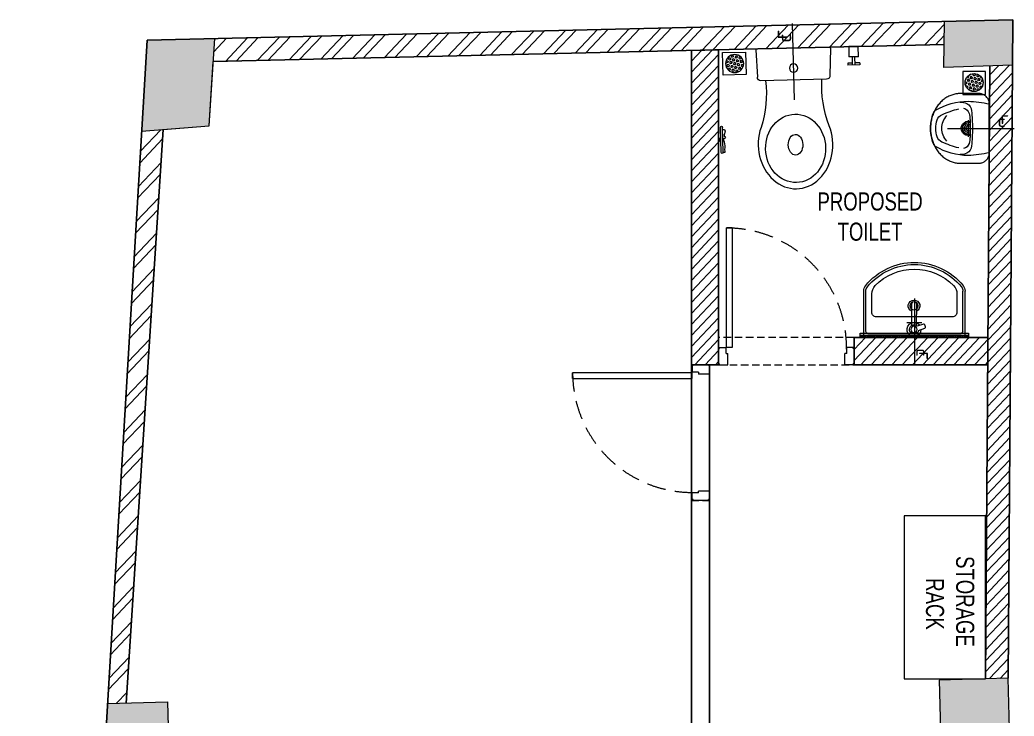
# Model space of a CAD drawing. Header units: feet. Extents: x 9506664 to 9513260, y -7065010 to -7047309.
# Drawn here: x 9507764 to 9513260, y -7051155 to -7047309 of the extents above; entities that cross this region are included whole.
import ezdxf

# ---------------------------------------------------------------- set-up
doc = ezdxf.new("R2010")
doc.units = ezdxf.units.FT
doc.header["$LTSCALE"] = 33
doc.header["$MEASUREMENT"] = 0
for name, pattern in [('a_p6_plan_L18$0$HIDDEN', [0.375, 0.25, -0.125]), ('CENTER', [2, 1.25, -0.25, 0.25, -0.25]), ('DOT2', [0.125, 0, -0.125]), ('HIDDEN', [9.525, 6.35, -3.175]), ('HIDDEN2', [4.7625, 3.175, -1.5875])]:
    doc.linetypes.add(name, pattern=pattern)
for name, color, linetype, lineweight in [('A-COL', 243, 'Continuous', 9), ('centerline-toilets', 2, 'CENTER', 13), ('column hatch', 5, 'Continuous', 0), ('Door', 2, 'Continuous', 13), ('ele', 252, 'Continuous', 13), ('Fhitting', 152, 'Continuous', 30), ('LENS-DIM', 252, 'Continuous', 5), ('LENS-DOOR', 34, 'Continuous', 20), ('LENS-PARTITION', 21, 'Continuous', 25), ('LENS-TEXT', 31, 'Continuous', 5), ('LENS_CURTAIN', 5, 'a_p6_plan_L18$0$HIDDEN', 9), ('LK-FF&E WALL', 1, 'Continuous', 9), ('LN-HATCH', 251, 'Continuous', 0), ('Mirror', 150, 'Continuous', 20), ('Panelling', 65, 'Continuous', 18), ('PARTITION', 22, 'Continuous', 30), ('Toilet', 5, 'Continuous', 9)]:
    doc.layers.add(name, color=color, linetype=linetype, lineweight=lineweight)
doc.layers.add('A-WALL', color=1, linetype='Continuous')
doc.styles.add('LK TXT', font='GILC____.TTF', dxfattribs={"height": 100})
doc.styles.get("Standard").update_dxf_attribs({"font": 'GILC____.TTF'})
pattern_1 = [(226.6174734, (-12347417.07, 5152214.36), (90.7571741, -85.7723789), []), (226.6174734, (-12347475.91, 5152212.7), (90.7571741, -85.7723789), [])]

# ---------------------------------------------------------------- blocks, each defined once
blk = doc.blocks.new('DLF-RSP-AR-CD-DWG-4DT-3113$0$X-TYPICAL TOILET UPPER FLOORS - 02$0$urinals')
at = {"layer": 'Toilet'}
for p, q in [((0, -15.6), (0, 8.3)), ((0, -105.4), (0, -161.1)), ((-46.1, -115), (46.1, -115))]:
    blk.add_line(p, q, dxfattribs=at)
blk.add_lwpolyline([(135, 0), (-135, 0, 0.036949), (-150, -116.2, 0.138094), (-99.8, -297.1, 0.221721), (-52, -317.9, 0.062656), (0, -325, 0.062656), (52, -317.9, 0.221721), (99.8, -297.1, 0.138094), (150, -116.2, 0.036949)], format="xyb", close=True, dxfattribs=at)
for centre, radius, start, end in [((-94.3, -144.9), 47.1, 93.3708, 154.4824), ((3.2, -1238.2), 1144.7, 90.1625, 95.0265), ((-50.5, -225.3), 118.5, 89.5454, 105.8857), ((-0.1, -996.2), 890.8, 89.9918, 93.182), ((0, -115), 40, 167.428, 12.572), ((0, -115), 33, 164.1814, 15.8186), ((0, -115), 32, 163.6049, 16.3951), ((0, -115), 22.6, 155.6653, 24.3347), ((0, -115), 14.7, 139.9109, 40.0891), ((-3.2, -1238.2), 1144.7, 84.9735, 89.8375), ((0.1, -996.2), 890.8, 86.818, 90.0082), ((50.5, -225.3), 118.5, 74.1143, 90.4546), ((94.3, -144.9), 47.1, 25.5176, 86.6292), ((-91, -152.7), 53.8, 148.4868, 188.6401), ((-71.4, -149.9), 40.2, 106.7016, 169.725), ((71.4, -149.9), 40.2, 10.275, 73.2984), ((91, -152.7), 53.8, 351.3599, 31.5132), ((413.9, -38.4), 538.2, 193.994, 204.5632), ((-413.9, -38.4), 538.2, 335.4368, 346.006), ((-30.1, -241.3), 50, 204.5632, 250.4606), ((-1.6, -165.3), 97.6, 225, 270.9552), ((1.6, -165.3), 97.6, 269.0448, 315), ((30.1, -241.3), 50, 289.5394, 335.4368), ((-1.5, -160.9), 135.4, 250.4606, 270.6492), ((1.5, -160.9), 135.4, 269.3508, 289.5394)]:
    blk.add_arc(centre, radius, start, end, dxfattribs=at)
blk.add_open_spline([(135, 0), (105.3, 0), (75.7, 0), (-13.3, 0), (-72.7, 0), (-132.7, 0), (-133.4, 0), (-134.3, 0), (-134.5, 0), (-134.7, 0), (-134.9, 0), (-135, 0), (-135, 0), (-135, 0), (-135, 0), (-135, 0), (-135, 0), (-135.1, 0), (-135.1, 0), (-135.2, 0), (-135.2, 0), (-135.3, 0), (-135.4, 0), (-135.7, 0), (-135.8, 0), (-136.4, 0), (-136.7, 0), (-137.7, -0.1), (-138.4, -0.1), (-140.5, -0.2), (-141.9, -0.4), (-146.2, -1), (-149, -1.7), (-154.8, -3.4), (-157.6, -4.5), (-163.1, -7.3), (-165.8, -8.9), (-171, -12.5), (-173.4, -14.6), (-177.9, -19.1), (-180, -21.5), (-183.6, -26.7), (-185.2, -29.4), (-188, -34.9), (-189.1, -37.8), (-190.8, -43.5), (-191.5, -46.3), (-192, -49.8), (-192.1, -50.5), (-192.3, -52.5), (-192.4, -53.8), (-192.5, -55.7), (-192.5, -56.2), (-192.5, -56.9), (-192.5, -57), (-192.5, -57.2), (-192.5, -57.3), (-192.5, -57.4), (-192.5, -57.4), (-192.5, -57.5), (-192.5, -57.5), (-192.5, -57.5), (-192.5, -57.6), (-192.5, -57.7), (-192.5, -57.8), (-192.5, -57.9), (-192.5, -58.1), (-192.5, -58.4), (-192.5, -58.6), (-192.5, -59.3), (-192.5, -59.7), (-192.5, -61), (-192.5, -61.9), (-192.5, -64.6), (-192.5, -66.4), (-192.5, -71.7), (-192.5, -75.2), (-192.5, -85.8), (-192.5, -92.9), (-192.5, -114.2), (-192.5, -128.4), (-192.5, -146.1), (-192.5, -144.6), (-192.5, -149.2), (-192.5, -150.3), (-192.5, -153.7), (-192.5, -156), (-192.5, -158.5), (-192.5, -158.8), (-192.5, -159.2), (-192.5, -159.4), (-192.5, -159.7), (-192.5, -159.8), (-192.5, -159.9), (-192.5, -160), (-192.5, -160), (-192.5, -160), (-192.5, -160.1), (-192.5, -160.1), (-192.5, -160.2), (-192.5, -160.3), (-192.5, -160.5), (-192.5, -160.6), (-192.5, -161), (-192.5, -161.2), (-192.5, -161.9), (-192.5, -162.4), (-192.4, -163.9), (-192.4, -164.9), (-192.3, -167.8), (-192.2, -169.8), (-191.7, -175.8), (-191.2, -179.9), (-189.3, -190.9), (-187.5, -198), (-182.8, -212.2), (-179.9, -219.2), (-172.8, -233.1), (-168.7, -239.9), (-159.3, -253), (-154, -259.4), (-142.4, -271.4), (-136, -277), (-122.6, -287.5), (-115.4, -292.3), (-100.5, -300.9), (-92.8, -304.8), (-76.9, -311.5), (-68.8, -314.3), (-52.5, -318.9), (-44.4, -320.7), (-28.1, -323.4), (-20, -324.2), (-9.4, -324.8), (-6.7, -324.9), (-2.5, -325), (-1, -325), (2, -325), (3.6, -325), (8.2, -324.9), (11.3, -324.7), (20.7, -324.1), (27, -323.5), (41.8, -321.2), (50.2, -319.5), (67, -314.9), (75.4, -312), (91.8, -305.3), (99.8, -301.4), (115.1, -292.5), (122.5, -287.5), (136.4, -276.8), (142.9, -270.9), (154.7, -258.5), (160.1, -252), (169.7, -238.4), (173.8, -231.3), (180.9, -217), (183.8, -209.7), (188.3, -195.1), (189.9, -187.8), (191.2, -179.3), (191.4, -178), (191.8, -174.1), (192.1, -171.5), (192.3, -167.9), (192.3, -166.9), (192.5, -164), (192.5, -162), (192.5, -160), (192.5, -159.9), (192.5, -159.8), (192.5, -159.7), (192.5, -159.5), (192.5, -159.4), (192.5, -159), (192.5, -158.8), (192.5, -158), (192.5, -157.5), (192.5, -155.9), (192.5, -154.9), (192.5, -151.8), (192.5, -149.7), (192.5, -143.5), (192.5, -144.3), (192.5, -131.9), (192.5, -123.6), (192.5, -98.8), (192.5, -82.2), (192.5, -64.8), (192.5, -64), (192.5, -61.5), (192.5, -59.9), (192.5, -58), (192.5, -57.8), (192.5, -57.5), (192.5, -57.5), (192.5, -57.4), (192.5, -57.4), (192.5, -57.4), (192.5, -57.3), (192.5, -57.2), (192.5, -57.2), (192.5, -57), (192.5, -56.8), (192.5, -56.4), (192.5, -56.1), (192.5, -55.3), (192.4, -54.7), (192.3, -53), (192.2, -51.9), (191.8, -48.4), (191.4, -46), (190, -40.4), (188.9, -37.2), (186.1, -30.8), (184.3, -27.7), (180.2, -21.8), (177.9, -19.1), (172.8, -14), (170, -11.7), (164, -7.7), (160.9, -6.1), (154.5, -3.3), (151.3, -2.3), (144.8, -0.7), (141.6, -0.3), (137.3, 0), (136.1, 0), (135, 0)], degree=3, knots=[0, 0, 0, 0, 0.329607, 0.329607, 0.988822, 0.988822, 0.996691, 0.996691, 0.998638, 0.998638, 0.99992, 0.99992, 1.000227, 1.000227, 1.000534, 1.000534, 1.001148, 1.001148, 1.002375, 1.002375, 1.00483, 1.00483, 1.009739, 1.009739, 1.019558, 1.019558, 1.039196, 1.039196, 1.078472, 1.078472, 1.157024, 1.157024, 1.314128, 1.314128, 1.471232, 1.471232, 1.628335, 1.628335, 1.785439, 1.785439, 1.942543, 1.942543, 2.099647, 2.099647, 2.256751, 2.256751, 2.413855, 2.413855, 2.450944, 2.450944, 2.525122, 2.525122, 2.556641, 2.556641, 2.563699, 2.563699, 2.567479, 2.567479, 2.57001, 2.57001, 2.570783, 2.570783, 2.572328, 2.572328, 2.573873, 2.573873, 2.576964, 2.576964, 2.583145, 2.583145, 2.595507, 2.595507, 2.620232, 2.620232, 2.669681, 2.669681, 2.76858, 2.76858, 2.966376, 2.966376, 3.36197, 3.36197, 3.45996, 3.45996, 3.491387, 3.491387, 3.554241, 3.554241, 3.562213, 3.562213, 3.566829, 3.566829, 3.570018, 3.570018, 3.570684, 3.570684, 3.571294, 3.571294, 3.571904, 3.571904, 3.573124, 3.573124, 3.575564, 3.575564, 3.580444, 3.580444, 3.590203, 3.590203, 3.609723, 3.609723, 3.648762, 3.648762, 3.72684, 3.72684, 3.861362, 3.861362, 3.995884, 3.995884, 4.130406, 4.130406, 4.264928, 4.264928, 4.39945, 4.39945, 4.533972, 4.533972, 4.668494, 4.668494, 4.803016, 4.803016, 4.937539, 4.937539, 5.072061, 5.072061, 5.118026, 5.118026, 5.144558, 5.144558, 5.17109, 5.17109, 5.224154, 5.224154, 5.330281, 5.330281, 5.468863, 5.468863, 5.607445, 5.607445, 5.746027, 5.746027, 5.884609, 5.884609, 6.023191, 6.023191, 6.161773, 6.161773, 6.300355, 6.300355, 6.438937, 6.438937, 6.577519, 6.577519, 6.602876, 6.602876, 6.653589, 6.653589, 6.673028, 6.673028, 6.711906, 6.711906, 6.713712, 6.713712, 6.715518, 6.715518, 6.719129, 6.719129, 6.726351, 6.726351, 6.740796, 6.740796, 6.769686, 6.769686, 6.827466, 6.827466, 6.943027, 6.943027, 7.174147, 7.174147, 7.636387, 7.636387, 7.659394, 7.659394, 7.705407, 7.705407, 7.71212, 7.71212, 7.713128, 7.713128, 7.714137, 7.714137, 7.716153, 7.716153, 7.720185, 7.720185, 7.728249, 7.728249, 7.744378, 7.744378, 7.776636, 7.776636, 7.841152, 7.841152, 7.970184, 7.970184, 8.14844, 8.14844, 8.326696, 8.326696, 8.504953, 8.504953, 8.683209, 8.683209, 8.861465, 8.861465, 9.039722, 9.039722, 9.217978, 9.217978, 9.283185, 9.283185, 9.283185, 9.283185], dxfattribs=at)
blk = doc.blocks.new('jALI')
at = {"layer": 'Toilet', "ltscale": 5}
h = blk.add_hatch(dxfattribs=at)
h.set_pattern_fill('HEX', color=256, scale=50, angle=135, double=1)
h.set_pattern_definition([(135, (-344825.863, 460708.187), (-7.65465545, -7.65465545), [6.25, -12.5]), (255, (-344825.863, 460708.187), (10.4564538, -2.80179835), [6.25, -12.5]), (195, (-344830.282, 460712.606), (2.80179835, -10.4564538), [6.25, -12.5])])
edge = h.paths.add_edge_path()
edge.add_arc((-393187.5, 163647.6), 50, -90, 270)
blk.add_lwpolyline([(-393249.5, 163581.9), (-393125.5, 163581.9), (-393125.5, 163709.4), (-393249.5, 163709.4)], close=True, dxfattribs=at)
blk.add_circle((-393187.5, 163647.6), 50, dxfattribs=at)
blk = doc.blocks.new('Urinal')
at = {"layer": 'centerline-toilets', "linetype": 'HIDDEN', "ltscale": 10}
blk.add_line((0, 230.9), (0, -137), dxfattribs=at)
at = {"layer": 'Fhitting', "lineweight": 0, "ltscale": 0.5, "rotation": 180}
blk.add_blockref('DLF-RSP-AR-CD-DWG-4DT-3113$0$X-TYPICAL TOILET UPPER FLOORS - 02$0$urinals', (0, 0), dxfattribs=at)
at = {"layer": 'Fhitting', "lineweight": 0, "ltscale": 0.5, "xscale": -1, "rotation": 90}
blk.add_blockref('jALI', (163394.4, -393103.5), dxfattribs=at)
at = {"layer": 'centerline-toilets', "linetype": 'DOT2', "insert": (-31.4, -69), "char_height": 75, "width": 495.827, "attachment_point": 5, "rotation": 270}
blk.add_mtext('{\\fISOCPEUR|b0|i0|c0|p34;℄}', dxfattribs=at)
blk = doc.blocks.new('*U45')
at = {"layer": 'LENS-DOOR'}
for p, q in [((548121.7, 1779235.3), (548121.7, 1778573.8)), ((548121.7, 1779235.3), (548153, 1779235.3)), ((548153, 1778573.8), (548153, 1779235.3)), ((547447.3, 1778568.6), (547452.5, 1778568.6)), ((547447.3, 1778484.1), (547447.3, 1778568.6)), ((547452.5, 1778573.8), (547488.9, 1778573.8)), ((547452.5, 1778568.6), (547452.5, 1778573.8)), ((547488.9, 1778539.9), (547488.9, 1778573.8)), ((547488.9, 1778539.9), (547499.3, 1778539.9)), ((547499.3, 1778478.9), (547499.3, 1778539.9)), ((548121.7, 1778573.8), (548153, 1778573.8)), ((548145.2, 1778478.9), (548145.2, 1778539.9)), ((548155.6, 1778539.9), (548145.2, 1778539.9)), ((548192.1, 1778573.8), (548155.6, 1778573.8)), ((548155.6, 1778539.9), (548155.6, 1778573.8)), ((548192.1, 1778568.6), (548192.1, 1778573.8)), ((548197.3, 1778568.6), (548192.1, 1778568.6)), ((548197.3, 1778484.1), (548197.3, 1778568.6)), ((547447.3, 1778484.1), (547452.5, 1778484.1)), ((547452.5, 1778478.9), (547452.5, 1778484.1)), ((547452.5, 1778478.9), (547499.3, 1778478.9)), ((548192.1, 1778478.9), (548145.2, 1778478.9)), ((548192.1, 1778478.9), (548192.1, 1778484.1)), ((548197.3, 1778484.1), (548192.1, 1778484.1))]:
    blk.add_line(p, q, dxfattribs=at)
at = {"layer": 'LENS-DOOR', "color": 7, "linetype": 'HIDDEN2'}
blk.add_ellipse((548153, 1778573.8), major_axis=(-661.5, 0), ratio=1, start_param=-1.570791, end_param=0.051209, dxfattribs=at)
blk = doc.blocks.new('WC')
at = {"layer": 'centerline-toilets', "linetype": 'HIDDEN', "ltscale": 10}
blk.add_line((0, 286.3), (0, -134.7), dxfattribs=at)
at = {"layer": 'Toilet'}
for p, q in [((-412.8, 566.9), (-412.8, 428.9)), ((-400.8, 566.9), (-400.8, 428.9)), ((-418.8, 506.9), (-424.8, 506.9)), ((-424.8, 506.9), (-424.8, 488.9)), ((-418.8, 506.9), (-418.8, 488.9)), ((-418.8, 503.9), (-412.8, 503.9)), ((-418.8, 488.9), (-424.8, 488.9)), ((-418.8, 491.9), (-412.8, 491.9)), ((180.6, 176.8), (-182.6, 176.8)), ((-205.8, 5.9), (-201.7, 157.2)), ((205.8, 5.9), (199.8, 157.2)), ((-200.1, 0), (200.1, 0))]:
    blk.add_line(p, q, dxfattribs=at)
at = {"layer": 'Toilet', "ltscale": 100}
for p, q in [((366.1, 103), (300.3, 103)), ((300.3, 91.5), (300.3, 103)), ((326.3, 91.5), (300.3, 91.5)), ((307.2, 0), (307.2, 57.2)), ((359.2, 57.2), (307.2, 57.2)), ((326.3, 103), (326.3, 57.2)), ((340.1, 103), (340.1, 57.2)), ((366.1, 91.5), (340.1, 91.5)), ((359.2, 57.2), (359.2, 0)), ((366.1, 91.5), (366.1, 103)), ((359.2, 0), (307.2, 0))]:
    blk.add_line(p, q, dxfattribs=at)
at = {"layer": 'Toilet'}
blk.add_circle((-0.3, 111.6), 22.9, dxfattribs=at)
for centre, radius, start, end in [((-406.8, 566.9), 6, 0, 180), ((-406.8, 428.9), 6, 180, 0), ((-776.4, 231.1), 622.3, 354.997, 19.0619), ((776, 226.4), 623.4, 160.5196, 184.5617), ((-182.4, 157.5), 19.3, 90.3509, 180.8981), ((180.5, 157.5), 19.3, 359.1019, 89.6491), ((-200.1, 5.7), 5.72, 177.9546, 270), ((200.1, 5.7), 5.72, 270, 2.0454)]:
    blk.add_arc(centre, radius, start, end, dxfattribs=at)
at = {"layer": 'Toilet', "extrusion": (0, 0, -1)}
for centre, major_axis, ratio, start_param, end_param in [((0, 533.5), (0, -244.6), 0.842028, 7.436326, 11.41323), ((0, 535.1), (0, -57.2), 0.7, 1.570796326794896, 7.853981633974482)]:
    blk.add_ellipse(centre, major_axis=major_axis, ratio=ratio, start_param=start_param, end_param=end_param, dxfattribs=at)
blk.add_ellipse((0, 555), major_axis=(0, -188.8), ratio=0.878788, dxfattribs=at)
at = {"layer": 'Toilet'}
blk.add_open_spline([(-400.8, 441), (-397.1, 440.5), (-384.3, 439), (-389, 459.3), (-395.6, 479.8), (-385.6, 478), (-385.9, 491.3), (-402.7, 487.2), (-384.8, 532.1), (-395.5, 546.6), (-390.9, 570.2), (-397.2, 568.8), (-400.8, 568)], degree=3, knots=[0, 0, 0, 0, 9.744972, 33.823887, 47.583551, 49.497915, 60.560502, 63.822284, 93.508019, 135.756925, 141.904352, 150.301906, 150.301906, 150.301906, 150.301906], dxfattribs=at)
at = {"layer": 'Fhitting', "lineweight": 0, "ltscale": 0.5, "rotation": 270}
blk.add_blockref('jALI', (-163972.9, -393109.2), dxfattribs=at)
at = {"layer": 'centerline-toilets', "linetype": 'DOT2', "insert": (-35.9, -56.9), "char_height": 85.827, "width": 567.402, "attachment_point": 5, "rotation": 270}
blk.add_mtext('{\\fISOCPEUR|b0|i0|c0|p34;℄}', dxfattribs=at)
blk = doc.blocks.new('Wash Basin')
at = {"layer": 'PARTITION', "lineweight": 9}
h = blk.add_hatch(dxfattribs=at)
h.set_pattern_fill('ANSI38', color=256, scale=70, angle=990, style=0, double=1)
h.set_pattern_definition([(315, (-64.7135, -33.325), (6.18718, 6.18718), []), (45, (-64.7135, -33.325), (6.18718, 18.56155), [21.875, -13.125])])
h.paths.add_polyline_path([(300.1, -22), (-300.1, -22), (-300.1, -34), (300.1, -34)])
at = {"layer": 'centerline-toilets', "linetype": 'HIDDEN', "ltscale": 10}
blk.add_line((0, -238.1), (0, 129.8), dxfattribs=at)
at = {"layer": 'Mirror', "ltscale": 0.5}
blk.add_lwpolyline([(-300.1, -34), (-300.1, -46), (300.1, -46), (300.1, -34)], close=True, dxfattribs=at)
at = {"layer": 'Panelling', "lineweight": 9}
blk.add_lwpolyline([(-300.1, -22), (-300.1, -34), (300.1, -34), (300.1, -22)], close=True, dxfattribs=at)
at = {"layer": 'Toilet', "ltscale": 100}
for p, q in [((-280, -32), (-280, -278.3)), ((-270, -22), (270, -22)), ((-258, -45), (258, -45)), ((280, -32), (280, -278.3)), ((-268, -55), (-268, -278.3)), ((-14.8, -88.6), (-14.6, -207.9)), ((11, -207.9), (10.8, -88.6)), ((268, -55), (268, -278.3))]:
    blk.add_line(p, q, dxfattribs=at)
blk.add_lwpolyline([(40.7, -103.2), (-41.1, -103.2)], dxfattribs=at)
blk.add_lwpolyline([(23.1, -61.6), (57.7, -73.5, -0.414214), (61.4, -81.2), (57.5, -92.5, -0.414214), (49.9, -96.2), (16.1, -84.6)], format="xyb", dxfattribs=at)
blk.add_lwpolyline([(-235, -264, 0.191896), (-217.2, -308.7, 0.420236), (217.2, -308.7, 0.191896), (235, -264), (235, -160.5, 0.414214), (210, -135.5), (-210, -135.5, 0.414214), (-235, -160.5)], format="xyb", close=True, dxfattribs=at)
for centre, radius in [((-2, -66.5), 17.5), ((-2, -196.8), 22.5)]:
    blk.add_circle(centre, radius, dxfattribs=at)
for centre, radius, start, end in [((-270, -32), 10, 90, 180), ((-258, -55), 10, 90, 180), ((258, -55), 10, 0, 90), ((270, -32), 10, 0, 90), ((-2, -197.1), 32.1, 113.0898, 66.246), ((-2, -196.8), 20.5, 128.0403, 237.2899), ((-2, -196.8), 20.5, 304.4733, 50.7332), ((-230, -278.3), 50, 180, 218.4461), ((0, -89.3), 347.7, 219.2826, 320.7174), ((-230, -278.3), 38, 180, 218.4461), ((0, -89.3), 335.7, 219.313, 320.687), ((230, -278.3), 38, 321.5539, 0), ((230, -278.3), 50, 321.5539, 0)]:
    blk.add_arc(centre, radius, start, end, dxfattribs=at)
for centre, major_axis, start_param, end_param in [((-2, -66.5), (0, 38.3), 4.720493, 9.081982), ((-2, -66.5), (-0.2, -25.6), 1.769108, 7.074098), ((-2, -66.5), (0, 38.3), 3.484555, 4.083576), ((-1.8, -207.9), (-9.04, 9.04), 0.785398, 3.926991)]:
    blk.add_ellipse(centre, major_axis=major_axis, ratio=1, start_param=start_param, end_param=end_param, dxfattribs=at)
at = {"layer": 'centerline-toilets', "linetype": 'DOT2', "insert": (33.3, 61.8), "char_height": 75, "width": 495.827, "attachment_point": 5, "rotation": 90}
blk.add_mtext('{\\fISOCPEUR|b0|i0|c0|p34;℄}', dxfattribs=at)
blk = doc.blocks.new('A$C52d6eda2')
at = {"layer": 'column hatch'}
h = blk.add_hatch(color=8, dxfattribs=at)
h.dxf.hatch_style = 1
h.paths.add_polyline_path([(3292.9, 706.9), (3292.9, 707.7), (3041.2, 756.2), (2985.9, 484.5), (3242.5, 435.2)])
h.paths.add_polyline_path([(1587, 1026.1), (1337.3, 1072.7), (1290.7, 823), (1540.4, 776.4)])
h.paths.add_polyline_path([(-1800.3, 1688.7), (-2141.2, 1754.4), (-2177.4, 1476.9), (-1853.1, 1414.6)])
h.paths.add_polyline_path([(3284.9, 5433.7), (2904.1, 5422.9), (2912, 5143.7), (3292.8, 5154.4)])
h.paths.add_polyline_path([(-1491.7, 5595.9), (-1847, 5609.9), (-1863.7, 5331), (-1502.7, 5316.8)])
h.paths.add_polyline_path([(-1361.8, 8198), (-1693.1, 8188.6), (-1709.8, 7908.6), (-1353.9, 7918.7)])
h.paths.add_polyline_path([(3284.6, 8329.2), (2903.7, 8318.4), (2911.6, 8039.1), (3292.5, 8049.9)])
h.paths.add_polyline_path([(3310.9, 11965.4), (2932.9, 11956.6), (2929.4, 11702.5), (3309, 11714.9)])
h.paths.add_polyline_path([(-1100.7, 11862.1), (-1474.4, 11853.3), (-1504.4, 11350.4), (-1131.9, 11380)])
at = {"layer": 'LN-HATCH'}
h = blk.add_hatch(dxfattribs=at)
h.set_pattern_fill('ANSI32', color=256, scale=333, angle=181.6175)
h.set_pattern_definition(pattern_1)
h.paths.add_polyline_path([(2932.9, 11956.6), (-1100.7, 11862.1), (-1108.9, 11734.8), (2931.1, 11829.5)])
h = blk.add_hatch(dxfattribs=at)
h.set_pattern_fill('ANSI31', color=256, scale=333, angle=181.62)
h.set_pattern_definition([(226.62, (-12234097.515, 5501185.893), (30.25365213, -28.58945886), [])])
h.paths.add_polyline_path([(1684, 11800.3), (1534, 11796.8), (1534, 10060.8), (1684, 10060.8)])
h.paths.add_polyline_path([(3173.2, 10210.8), (2434, 10210.8), (2434, 10060.8), (3172.1, 10060.8)])
h = blk.add_hatch(dxfattribs=at)
h.set_pattern_fill('ANSI31', color=256, scale=333, angle=181.6175)
h.set_pattern_definition([(226.6174734, (-12347417.065, 5152214.358), (30.25239136, -28.59079295), [])])
h.paths.add_polyline_path([(3309, 11714.9), (3184, 11710.8), (3159.6, 8325.6), (3284.6, 8329.2)])
h = blk.add_hatch(dxfattribs=at)
h.set_pattern_fill('ANSI32', color=256, scale=333, angle=181.6175)
h.set_pattern_definition(pattern_1)
h.paths.add_polyline_path([(-1385.1, 11359.9), (-1504.4, 11350.4), (-1693.1, 8188.6), (-1590.3, 8191.5)])
at = {"layer": 'A-COL'}
for p, q in [((2929.4, 11702.5), (2932.9, 11956.6)), ((-1131.9, 11380), (-1100.7, 11862.1)), ((-1131.9, 11380), (-1108.9, 11734.8)), ((3309, 11714.9), (2929.4, 11702.5)), ((-1504.4, 11350.4), (-1131.9, 11380)), ((-1385.1, 11359.9), (-1131.9, 11380)), ((3284.6, 8329.2), (2903.7, 8318.4)), ((2903.7, 8318.4), (2911.6, 8039.1)), ((3292.5, 8049.9), (3284.6, 8329.2)), ((-1693.1, 8188.6), (-1361.8, 8198)), ((-1361.8, 8198), (-1353.9, 7918.7))]:
    blk.add_line(p, q, dxfattribs=at)
at = {"layer": 'A-WALL'}
for p, q in [((3310.9, 11965.4), (-1474.4, 11853.3)), ((3284.6, 8329.2), (3310.9, 11965.4)), ((-1474.4, 11853.3), (-1880.9, 5042.9)), ((2931.1, 11829.5), (-1108.9, 11734.8)), ((3159.6, 8325.6), (3184, 11710.8)), ((-1590.3, 8191.5), (-1385.1, 11359.9))]:
    blk.add_line(p, q, dxfattribs=at)
for points in [[(1684, 11800.3), (1534, 11796.8), (1534, 10060.8), (1684, 10060.8)], [(3173.2, 10210.8), (2434, 10210.8), (2434, 10060.8), (3172.1, 10060.8)]]:
    blk.add_lwpolyline(points, close=True, dxfattribs=at)
at = {"layer": 'LENS_CURTAIN', "ltscale": 5}
blk.add_lwpolyline([(2434, 10210.8), (1684, 10210.8), (1684, 10060.8), (2434, 10060.8)], close=True, dxfattribs=at)
at = {"layer": 'Door', "xscale": -1}
blk.add_blockref('*U45', (549881.3, -1768418.1), dxfattribs=at)
at = {"layer": 'ele', "color": 0, "lineweight": -2, "xscale": -1}
for name, p, rotation in [('WC', (2096.5, 11810.5), 181.4138097372112), ('Urinal', (3180.8, 11366.1), 90.00000000002036), ('Wash Basin', (2766.5, 10188.8), 180)]:
    blk.add_blockref(name, p, dxfattribs=dict(at, rotation=rotation))

msp = doc.modelspace()

# ---------------------------------------------------------------- linework, layer by layer
at = {"layer": 'LENS-PARTITION'}
msp.add_lwpolyline([(9511475.9, -7051613), (9511575.9, -7051613), (9511575.9, -7049213.5), (9511475.9, -7049213.5)], close=True, dxfattribs=at)
at = {"layer": 'LENS_CURTAIN', "ltscale": 5}
msp.add_lwpolyline([(9511475.9, -7049213.5), (9511475.9, -7049963.5), (9511575.9, -7049963.5), (9511575.9, -7049213.5)], close=True, dxfattribs=at)
at = {"layer": 'LK-FF&E WALL'}
msp.add_lwpolyline([(9513101.4, -7050948.7), (9513101.4, -7050048.7), (9512651.4, -7050048.7), (9512651.4, -7050948.7)], close=True, dxfattribs=at)

# ---------------------------------------------------------------- block references
at = {"layer": 'Door', "rotation": 90}
msp.add_blockref('*U45', (11290054.8, -7597410.8), dxfattribs=at)
at = {"layer": 'LENS-DIM', "color": 2}
msp.add_blockref('A$C52d6eda2', (9509941.9, -7059274.3), dxfattribs=at)

# ---------------------------------------------------------------- texts
at = {"layer": 'LENS-TEXT', "color": 0, "linetype": 'Continuous', "ltscale": 3, "insert": (9512463.6, -7048396.1), "char_height": 100, "attachment_point": 5, "style": 'LK TXT'}
msp.add_mtext_dynamic_manual_height_columns('PROPOSED TOILET', width=730.507, gutter_width=1, heights=[0], dxfattribs=at)
at = {"layer": 'LENS-TEXT', "color": 0, "linetype": 'Continuous', "ltscale": 3, "insert": (9512905.2, -7050521.4), "char_height": 100, "attachment_point": 5, "rotation": 270, "style": 'LK TXT'}
msp.add_mtext_dynamic_manual_height_columns('STORAGE\\P RACK', width=1099.487, gutter_width=1, heights=[0], dxfattribs=at)

doc.saveas('drawing.dxf')
